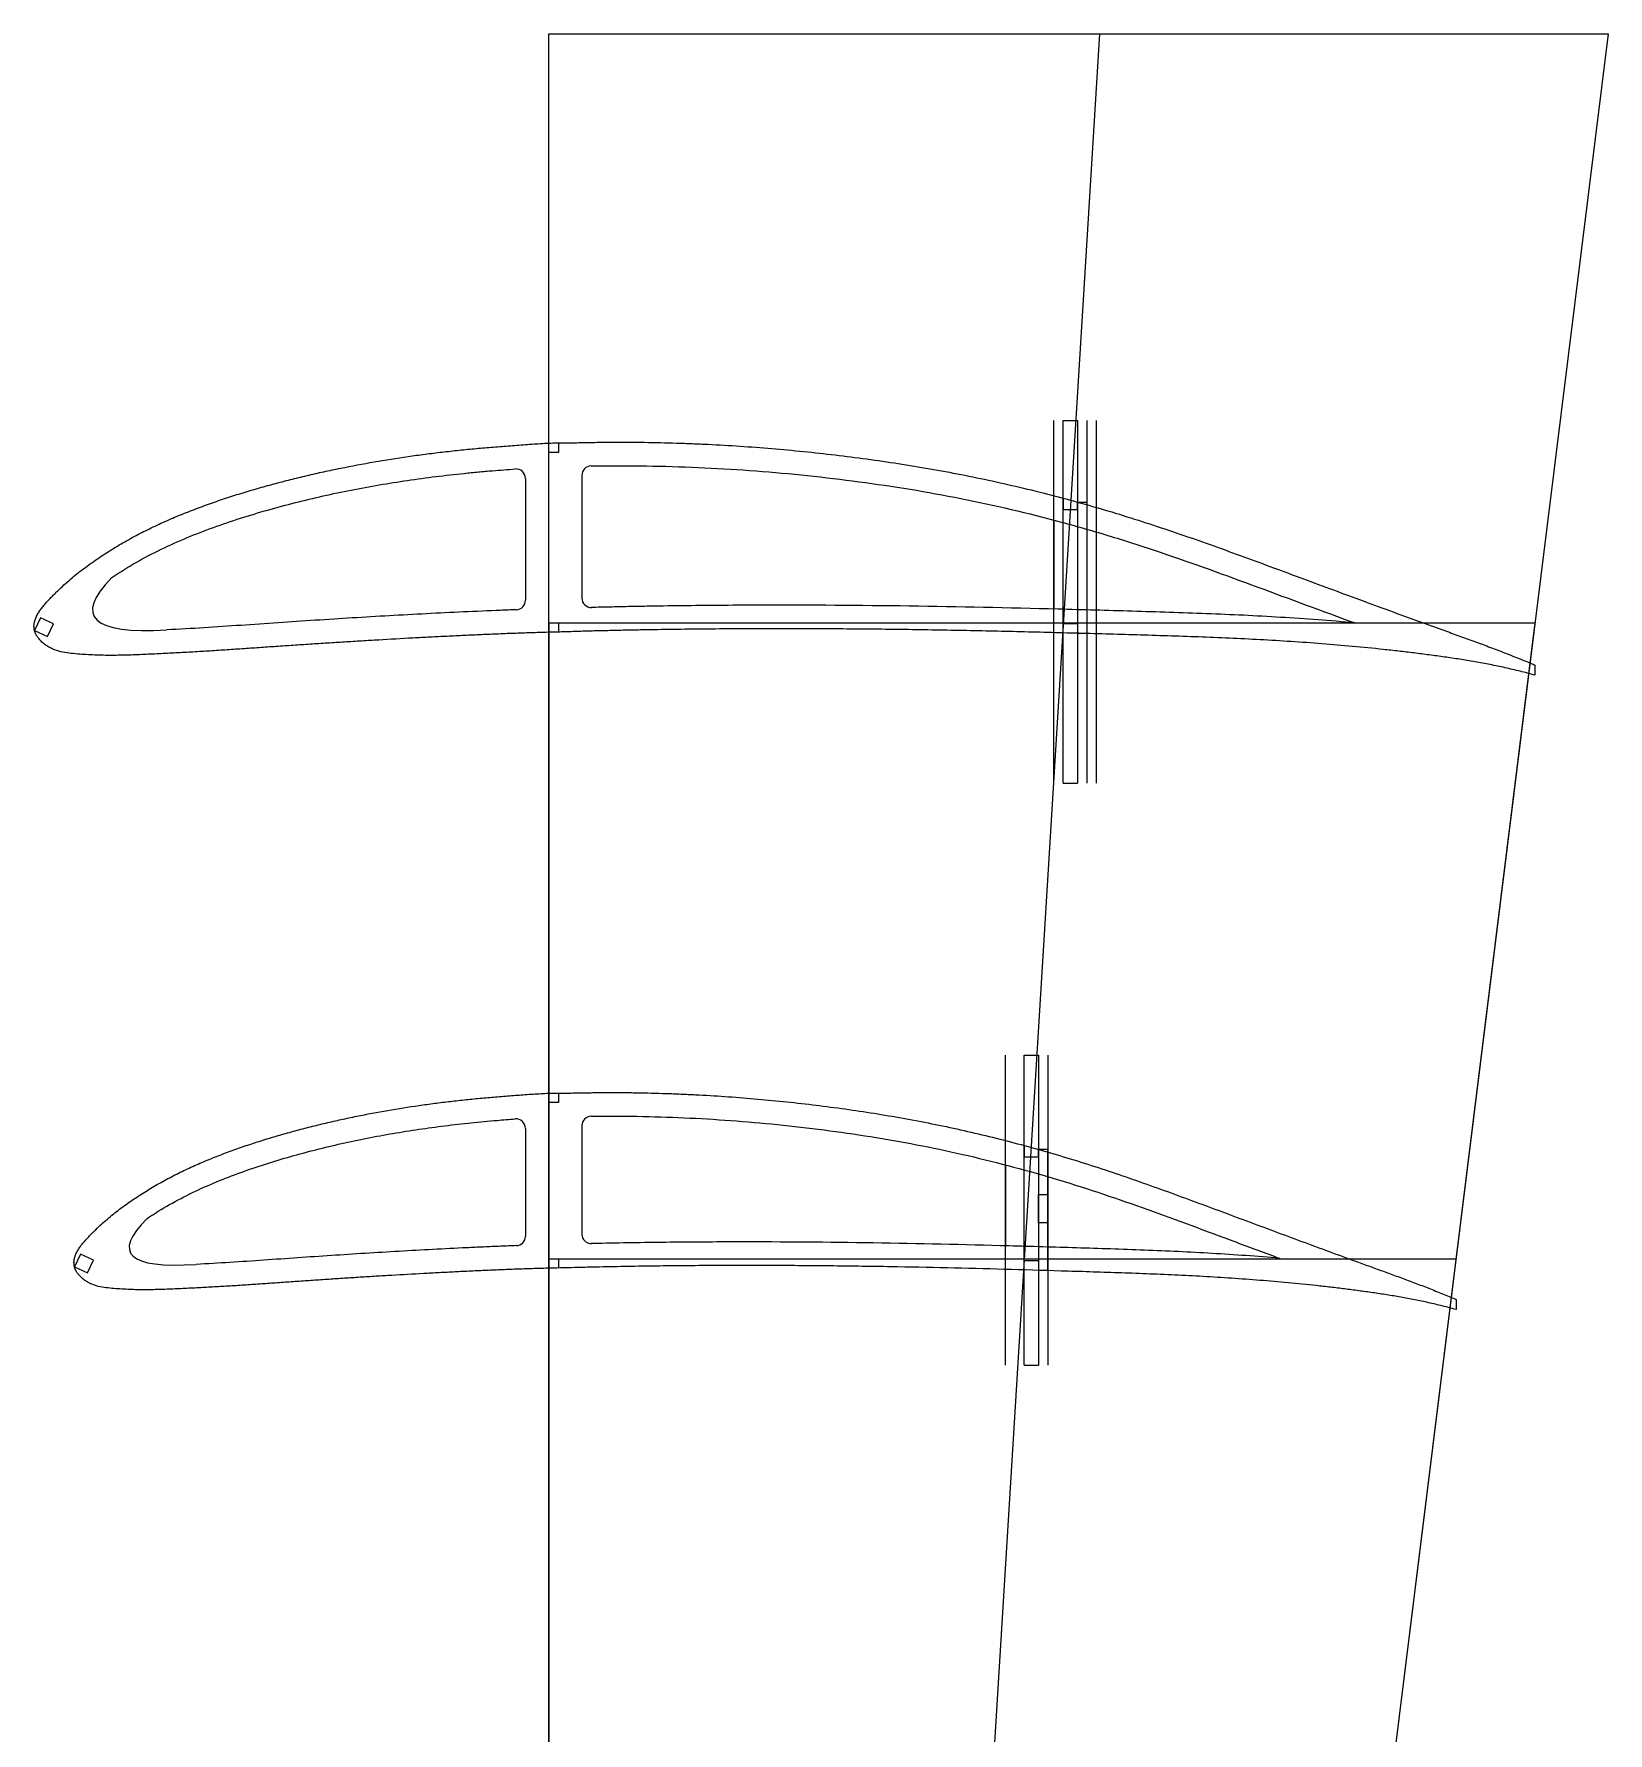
# Model space of a CAD drawing. Header units: millimetres. Extents: x -6564 to 404, y -3346 to 414.
# Drawn here: x -3158.4 to -2824.3, y -2984.9 to -2624.2 of the extents above; entities that cross this region are included whole.
import ezdxf

# ---------------------------------------------------------------- set-up
doc = ezdxf.new("R2010")
doc.units = ezdxf.units.MM
for name, color, linetype in [('10', 7, 'Continuous'), ('11', 80, 'Continuous'), ('7', 1, 'Continuous')]:
    doc.layers.add(name, color=color, linetype=linetype)
doc.layers.add('剖面线层', color=2, linetype='Continuous', lineweight=25)
doc.layers.add('细线层', color=4, linetype='Continuous', lineweight=25)

msp = doc.modelspace()

# ---------------------------------------------------------------- linework, layer by layer
for p, q in [((-3049.1355, -2713.0481), (-3049.1355, -2711.0597)), ((-3047.1355, -2711.0481), (-3047.1355, -2713.0481)), ((-3047.1355, -2713.0481), (-3049.1355, -2713.0481)), ((-3054.1355, -2718.56), (-3054.1355, -2744.4528)), ((-3042.1355, -2717.9316), (-3042.1355, -2743.9741)), ((-2939.9571, -2722.7776), (-2939.9571, -2725.1776)), ((-2939.9571, -2725.1776), (-2936.9571, -2725.1776)), ((-2936.9571, -2725.1776), (-2936.9571, -2723.595)), ((-2941.9571, -2727.4196), (-2941.9571, -2746.3118)), ((-2936.9571, -2728.7872), (-2936.9571, -2746.4453)), ((-2932.9571, -2729.9417), (-2932.9571, -2746.5556)), ((-3049.1355, -2751.2342), (-3049.1355, -2749.2342)), ((-3049.1355, -2749.2342), (-3047.1355, -2749.2342)), ((-3047.1355, -2749.2342), (-3047.1355, -2751.1845)), ((-2939.9571, -2751.3673), (-2939.9571, -2749.3673)), ((-2939.9571, -2749.3673), (-2936.9571, -2749.3673)), ((-2936.9571, -2749.3673), (-2936.9571, -2751.4484)), ((-3049.1355, -2851.0687), (-3049.1355, -2849.0824)), ((-3047.1355, -2849.0687), (-3047.1355, -2851.0687)), ((-3047.1355, -2851.0687), (-3049.1355, -2851.0687)), ((-3042.1355, -2855.9631), (-3042.1355, -2879.0091)), ((-3054.1355, -2856.5339), (-3054.1355, -2879.4328)), ((-2948.2377, -2860.1795), (-2948.2377, -2862.5795)), ((-2948.2377, -2862.5795), (-2945.2377, -2862.5795)), ((-2945.2377, -2862.5795), (-2945.2377, -2861.0091)), ((-2945.2377, -2862.5795), (-2945.2377, -2870.5795)), ((-2952.2377, -2864.289), (-2952.2377, -2881.4714)), ((-2945.2377, -2866.2077), (-2945.2377, -2881.6713)), ((-2945.2377, -2870.5795), (-2943.2377, -2870.5795)), ((-2943.2377, -2870.5795), (-2943.2377, -2876.5795)), ((-2943.2377, -2876.5795), (-2945.2377, -2876.5795)), ((-2945.2377, -2876.5795), (-2945.2377, -2884.5872)), ((-3049.1355, -2886.2342), (-3049.1355, -2884.2342)), ((-3049.1355, -2884.2342), (-3047.1355, -2884.2342)), ((-3047.1355, -2884.2342), (-3047.1355, -2886.1883)), ((-2948.2377, -2886.5872), (-2948.2377, -2884.5872)), ((-2948.2377, -2884.5872), (-2945.2377, -2884.5872)), ((-2945.2377, -2884.5872), (-2945.2377, -2886.6746))]:
    msp.add_line(p, q)
at = {"color": 7, "linetype": 'Continuous', "lineweight": 25}
for p, q in [((-3141.937, -2739.6266), (-3141.9368, -2739.6268)), ((-3157.042, -2748.1436), (-3158.3098, -2750.8625)), ((-3154.3231, -2749.4114), (-3157.042, -2748.1436)), ((-3158.3098, -2750.8625), (-3155.5909, -2752.1303)), ((-3155.5909, -2752.1303), (-3154.3231, -2749.4114)), ((-3130.2359, -2750.7203), (-3130.2377, -2750.7204)), ((-2839.8623, -2758.194), (-2839.8616, -2760.3557)), ((-3134.4106, -2875.6678), (-3134.4104, -2875.668)), ((-3148.5588, -2883.2437), (-3149.8266, -2885.9626)), ((-3145.8398, -2884.5116), (-3148.5588, -2883.2437)), ((-3147.1077, -2887.2305), (-3145.8398, -2884.5116)), ((-3149.8266, -2885.9626), (-3147.1077, -2887.2305)), ((-3124.0149, -2885.4093), (-3124.0181, -2885.4095)), ((-2856.6078, -2892.8351), (-2856.6064, -2895.008))]:
    msp.add_line(p, q, dxfattribs=at)
for centre, start, end in [((-3056.1355, -2718.56), 0, 94.302179), ((-3040.1355, -2717.9316), 91.004085, 180), ((-3056.1355, -2744.4528), 272.101356, 0), ((-3040.1355, -2743.9741), 180, 271.568947), ((-3056.1355, -2856.5339), 0, 94.285698), ((-3040.1355, -2855.9631), 90.79571, 180), ((-3056.1355, -2879.4328), 272.065823, 0), ((-3040.1355, -2879.0091), 180, 271.335393)]:
    msp.add_arc(centre, 2, start, end)
for points, knots in [([(-2839.8616, -2760.3557), (-2840.9011, -2760.0378), (-2843.0097, -2759.5025), (-2846.1832, -2758.7438), (-2849.3803, -2758.0812), (-2852.5917, -2757.4883), (-2855.8157, -2756.9598), (-2859.0484, -2756.4809), (-2862.2876, -2756.039), (-2865.5315, -2755.6259), (-2868.7799, -2755.2398), (-2873.1161, -2754.7578), (-2878.5457, -2754.2199), (-2885.0733, -2753.6687), (-2891.6104, -2753.2009), (-2898.1557, -2752.8143), (-2904.7069, -2752.4945), (-2911.2626, -2752.2296), (-2917.8215, -2752.0045), (-2924.3826, -2751.803), (-2933.1326, -2751.5524), (-2944.0722, -2751.2511), (-2957.2011, -2750.9406), (-2968.1408, -2750.742), (-2976.8903, -2750.6247), (-2983.451, -2750.5575), (-2990.0098, -2750.5108), (-2996.5663, -2750.4874), (-3003.12, -2750.4857), (-3009.6706, -2750.5083), (-3016.2176, -2750.5567), (-3022.7606, -2750.6326), (-3028.2093, -2750.7194), (-3032.5658, -2750.8025), (-3035.8318, -2750.8757), (-3038.5526, -2750.9341), (-3040.7282, -2750.9942), (-3042.9033, -2751.0588), (-3045.6209, -2751.1474), (-3047.7949, -2751.2017), (-3050.0974, -2751.2573), (-3051.9205, -2751.3134), (-3054.3504, -2751.3942), (-3056.1724, -2751.4588), (-3057.9939, -2751.5289), (-3059.8149, -2751.6046), (-3061.6355, -2751.6817), (-3064.0625, -2751.786), (-3067.0951, -2751.9237), (-3070.7328, -2752.0973), (-3074.3689, -2752.2794), (-3079.215, -2752.5337), (-3084.0583, -2752.8034), (-3088.8987, -2753.09), (-3092.5277, -2753.3121), (-3096.1554, -2753.5407), (-3099.7818, -2753.7767), (-3103.4071, -2754.018), (-3107.0315, -2754.263), (-3110.6549, -2754.5127), (-3114.2776, -2754.7625), (-3117.9, -2755.0076), (-3121.5226, -2755.242), (-3125.1458, -2755.4602), (-3128.1657, -2755.6239), (-3130.5819, -2755.7456), (-3132.3941, -2755.8328), (-3134.2065, -2755.9164), (-3136.0189, -2755.9955), (-3137.8318, -2756.063), (-3139.6451, -2756.1138), (-3141.4589, -2756.14), (-3143.2728, -2756.1365), (-3145.0862, -2756.0957), (-3146.8985, -2756.0189), (-3148.7082, -2755.8951), (-3150.5139, -2755.727), (-3152.3137, -2755.493), (-3153.7783, -2755.0984), (-3154.8844, -2754.6051), (-3155.5386, -2754.2256), (-3156.0359, -2753.8818), (-3156.5153, -2753.5134), (-3156.9626, -2753.1057), (-3157.3168, -2752.7126), (-3157.5104, -2752.481), (-3157.6475, -2752.3007), (-3157.7744, -2752.113), (-3157.8874, -2751.9165), (-3157.99, -2751.7146), (-3158.098, -2751.5159), (-3158.1991, -2751.3138), (-3158.2729, -2751.0998), (-3158.3315, -2750.8815), (-3158.3756, -2750.6593), (-3158.4083, -2750.4352), (-3158.435, -2750.1341), (-3158.4387, -2749.7556), (-3158.3934, -2749.3798), (-3158.3365, -2749.0833), (-3158.2819, -2748.8634), (-3158.2169, -2748.6463), (-3158.1186, -2748.3606), (-3157.975, -2748.0111), (-3157.7748, -2747.6043), (-3157.4788, -2747.0771), (-3157.061, -2746.4467), (-3156.5108, -2745.7259), (-3155.924, -2745.0341), (-3155.3126, -2744.3645), (-3154.6833, -2743.7117), (-3154.0435, -2743.0691), (-3153.1821, -2742.2208), (-3152.0805, -2741.186), (-3150.7208, -2739.9856), (-3149.321, -2738.8321), (-3147.8881, -2737.7202), (-3145.9381, -2736.2898), (-3143.4361, -2734.5923), (-3140.3498, -2732.6847), (-3137.1894, -2730.9019), (-3133.9602, -2729.2466), (-3130.671, -2727.7134), (-3127.3308, -2726.2938), (-3123.9518, -2724.9689), (-3120.5407, -2723.7274), (-3117.1012, -2722.5659), (-3113.6378, -2721.4755), (-3110.1528, -2720.4546), (-3106.6502, -2719.4936), (-3103.1316, -2718.5899), (-3099.5983, -2717.7426), (-3096.0513, -2716.951), (-3091.3052, -2715.969), (-3085.344, -2714.8733), (-3079.3507, -2713.9503), (-3074.5407, -2713.3062), (-3070.9261, -2712.8707), (-3067.3051, -2712.4817), (-3063.6791, -2712.1297), (-3060.0467, -2711.837), (-3056.4118, -2711.5605), (-3052.7753, -2711.2885), (-3050.349, -2711.1293), (-3049.1355, -2711.0597)], [0, 0, 0, 0, 0.00737426, 0.01474851, 0.02212277, 0.02949703, 0.03687129, 0.04424554, 0.0516198, 0.05899406, 0.06636831, 0.07374257, 0.08849108, 0.1032396, 0.11798811, 0.13273663, 0.14748514, 0.16223365, 0.17698217, 0.19173068, 0.2064792, 0.23597622, 0.26547325, 0.29497028, 0.3097188, 0.32446731, 0.33921582, 0.35396434, 0.36871285, 0.38346137, 0.39820988, 0.41295839, 0.42770691, 0.43508116, 0.44245542, 0.44982968, 0.45351681, 0.45720394, 0.46457819, 0.47195245, 0.47195245, 0.48020319, 0.48432856, 0.48845394, 0.49257931, 0.49670468, 0.50083005, 0.50495542, 0.51320616, 0.52145691, 0.52970765, 0.53795839, 0.55445988, 0.56271062, 0.57096137, 0.57921211, 0.58746285, 0.59571359, 0.60396434, 0.61221508, 0.62046582, 0.62871657, 0.63696731, 0.64521805, 0.6534688, 0.65759417, 0.66171954, 0.66584491, 0.66997028, 0.67409565, 0.67822102, 0.6823464, 0.68647177, 0.69059714, 0.69472251, 0.69884788, 0.70297325, 0.70709862, 0.711224, 0.71328668, 0.71534937, 0.71638071, 0.71741205, 0.71947474, 0.72050608, 0.72102175, 0.72153742, 0.7220531, 0.72256877, 0.72308444, 0.72360011, 0.72411578, 0.72463145, 0.72514712, 0.7256628, 0.72617847, 0.72669414, 0.72772548, 0.72875682, 0.7292725, 0.72978817, 0.73030384, 0.73081951, 0.73185085, 0.7328822, 0.73391354, 0.73597622, 0.73803891, 0.7401016, 0.74216428, 0.74422697, 0.74628965, 0.74835234, 0.75247771, 0.75660308, 0.76072845, 0.76485383, 0.7689792, 0.77722994, 0.78548068, 0.79373143, 0.80198217, 0.81023291, 0.81848365, 0.8267344, 0.83498514, 0.84323588, 0.85148663, 0.85973737, 0.86798811, 0.87623886, 0.8844896, 0.89274034, 0.90099108, 0.91749257, 0.93399406, 0.9422448, 0.95049554, 0.95874629, 0.96699703, 0.97524777, 0.98349851, 0.99174926, 1, 1, 1, 1]), ([(-3049.1355, -2711.0597), (-3048.0083, -2711.0582), (-3045.7541, -2711.0366), (-3042.3733, -2710.9729), (-3038.9925, -2710.9059), (-3035.6112, -2710.876), (-3032.2297, -2710.8737), (-3027.7213, -2710.915), (-3023.2138, -2711.0174), (-3018.708, -2711.1791), (-3014.2039, -2711.38), (-3008.5775, -2711.7076), (-3001.8334, -2712.2143), (-2995.0993, -2712.8384), (-2988.3761, -2713.573), (-2981.6671, -2714.425), (-2974.9739, -2715.3959), (-2966.0759, -2716.86), (-2955.0121, -2719.0257), (-2941.8568, -2722.182), (-2931.0083, -2725.2491), (-2922.4082, -2727.9605), (-2913.855, -2730.8171), (-2905.3631, -2733.8503), (-2896.8992, -2736.9603), (-2890.5577, -2739.3099), (-2884.2163, -2741.6597), (-2877.8744, -2744.0085), (-2871.5282, -2746.3453), (-2866.2346, -2748.2789), (-2861.9959, -2749.815), (-2858.8136, -2750.9582), (-2855.6326, -2752.105), (-2852.4544, -2753.2597), (-2849.2856, -2754.4398), (-2846.1262, -2755.6451), (-2842.9851, -2756.8971), (-2840.8965, -2757.7456), (-2839.8623, -2758.194)], [0, 0, 0, 0, 0.015625, 0.03125, 0.046875, 0.0625, 0.078125, 0.09375, 0.125, 0.140625, 0.15625, 0.1875, 0.21875, 0.25, 0.28125, 0.3125, 0.34375, 0.375, 0.4375, 0.5, 0.5625, 0.59375, 0.625, 0.6875, 0.71875, 0.75, 0.78125, 0.8125, 0.84375, 0.875, 0.890625, 0.90625, 0.921875, 0.9375, 0.953125, 0.96875, 0.984375, 1, 1, 1, 1]), ([(-3141.9368, -2739.6268), (-3140.2465, -2738.4853), (-3138.5234, -2737.4191), (-3135.0214, -2735.4146), (-3133.2413, -2734.4789), (-3129.6282, -2732.7286), (-3127.7951, -2731.9143), (-3124.0876, -2730.3802), (-3122.214, -2729.6585), (-3116.545, -2727.604), (-3112.6997, -2726.3855), (-3104.91, -2724.1752), (-3100.9899, -2723.1848), (-3093.1065, -2721.4134), (-3089.1426, -2720.6331), (-3081.174, -2719.2654), (-3077.1665, -2718.6782), (-3071.1463, -2717.9296), (-3069.1374, -2717.7034), (-3066.1213, -2717.3922), (-3065.1155, -2717.2926), (-3063.1028, -2717.106), (-3062.0957, -2717.02), (-3059.4879, -2716.8086), (-3057.8868, -2716.6861), (-3056.2855, -2716.5657)], [0, 0, 0, 0, 0.0625, 0.0625, 0.125, 0.125, 0.1875, 0.1875, 0.25, 0.25, 0.375, 0.375, 0.5, 0.5, 0.625, 0.625, 0.75, 0.75, 0.8125, 0.8125, 0.84375, 0.84375, 0.875, 0.875, 0.924640544, 0.924640544, 0.924640544, 0.924640544]), ([(-3040.1706, -2715.9319), (-3039.4526, -2715.9193), (-3038.7348, -2715.9082), (-3034.3602, -2715.8581), (-3030.7057, -2715.8711), (-3019.7492, -2716.0761), (-3012.454, -2716.4272), (-3001.5244, -2717.2609), (-2997.8834, -2717.5912), (-2990.6057, -2718.3508), (-2986.9661, -2718.7817), (-2976.082, -2720.2326), (-2968.87, -2721.4102), (-2954.5493, -2724.2597), (-2947.4408, -2725.9325), (-2936.8523, -2728.7959), (-2933.3339, -2729.8097), (-2926.3272, -2731.9541), (-2922.8437, -2733.0824), (-2912.4377, -2736.5921), (-2905.5596, -2739.0986), (-2891.8229, -2744.1669), (-2884.9623, -2746.723), (-2878.0935, -2749.2559)], [0.050233065, 0.050233065, 0.050233065, 0.050233065, 0.0625, 0.0625, 0.125, 0.125, 0.25, 0.25, 0.3125, 0.3125, 0.375, 0.375, 0.5, 0.5, 0.625, 0.625, 0.6875, 0.6875, 0.75, 0.75, 0.875, 0.875, 1, 1, 1, 1]), ([(-3056.0622, -2746.4514), (-3057.169, -2746.492), (-3058.2757, -2746.5352), (-3062.0088, -2746.6902), (-3064.6352, -2746.804), (-3072.5128, -2747.1706), (-3077.7632, -2747.4418), (-3088.2611, -2748.0341), (-3093.5087, -2748.3563), (-3101.3785, -2748.8695), (-3104.0015, -2749.0449), (-3109.2472, -2749.4016), (-3111.8698, -2749.5843), (-3117.1154, -2749.9429), (-3119.7385, -2750.1185), (-3124.9859, -2750.4427), (-3127.6105, -2750.5891), (-3130.2359, -2750.7203)], [0.705584984, 0.705584984, 0.705584984, 0.705584984, 0.71875, 0.71875, 0.75, 0.75, 0.8125, 0.8125, 0.875, 0.875, 0.90625, 0.90625, 0.9375, 0.9375, 0.96875, 0.96875, 1, 1, 1, 1]), ([(-2878.0935, -2749.2559), (-2883.3344, -2748.775), (-2888.5791, -2748.3829), (-2899.0748, -2747.746), (-2904.3258, -2747.4998), (-2914.8315, -2747.092), (-2920.0861, -2746.9281), (-2930.5961, -2746.6197), (-2935.8514, -2746.4728), (-2951.6183, -2746.0568), (-2962.1329, -2745.8266), (-2983.1613, -2745.5357), (-2993.6754, -2745.4676), (-3009.446, -2745.5022), (-3014.7028, -2745.5374), (-3022.5879, -2745.631), (-3025.2163, -2745.6691), (-3029.1588, -2745.7362), (-3030.473, -2745.7601), (-3033.1013, -2745.8124), (-3034.4154, -2745.8416), (-3037.0437, -2745.8994), (-3038.3579, -2745.9273), (-3039.8082, -2745.9659), (-3039.9445, -2745.9696), (-3040.0808, -2745.9733)], [0, 0, 0, 0, 0.0625, 0.0625, 0.125, 0.125, 0.1875, 0.1875, 0.25, 0.25, 0.375, 0.375, 0.5, 0.5, 0.5625, 0.5625, 0.59375, 0.59375, 0.609375, 0.609375, 0.625, 0.625, 0.640625, 0.640625, 0.642245062, 0.642245062, 0.642245062, 0.642245062]), ([(-2856.6064, -2895.008), (-2857.5656, -2894.7188), (-2859.5083, -2894.2236), (-2862.4329, -2893.5256), (-2865.378, -2892.9124), (-2868.3356, -2892.3622), (-2871.3043, -2891.8697), (-2874.2805, -2891.4221), (-2877.2623, -2891.0084), (-2880.2484, -2890.6216), (-2883.2382, -2890.26), (-2887.229, -2889.8087), (-2892.2254, -2889.3045), (-2898.2313, -2888.7872), (-2904.2451, -2888.3466), (-2910.2655, -2887.9802), (-2916.2907, -2887.6749), (-2922.3194, -2887.4195), (-2928.3505, -2887.2005), (-2934.3832, -2887.0033), (-2942.4282, -2886.7563), (-2952.4857, -2886.4595), (-2964.5561, -2886.1502), (-2974.6147, -2885.9476), (-2982.6605, -2885.8235), (-2988.6941, -2885.7494), (-2994.7267, -2885.6941), (-3000.758, -2885.6605), (-3006.7878, -2885.6466), (-3012.8158, -2885.6551), (-3018.8416, -2885.687), (-3024.8651, -2885.7448), (-3029.8824, -2885.8142), (-3033.8948, -2885.8824), (-3036.9032, -2885.9429), (-3039.4096, -2885.9931), (-3041.4142, -2886.0434), (-3043.4184, -2886.0942), (-3045.9229, -2886.162), (-3047.9265, -2886.2063), (-3050.0487, -2886.2552), (-3051.7292, -2886.2998), (-3053.9692, -2886.3651), (-3055.6489, -2886.4196), (-3057.3282, -2886.4832), (-3059.007, -2886.5556), (-3060.6855, -2886.6285), (-3062.9233, -2886.7254), (-3065.7197, -2886.8554), (-3069.0744, -2887.0182), (-3072.4281, -2887.1885), (-3076.8983, -2887.4269), (-3081.3665, -2887.6794), (-3085.8327, -2887.9478), (-3089.1814, -2888.1555), (-3092.5292, -2888.3694), (-3095.8762, -2888.5899), (-3099.2223, -2888.8155), (-3102.5678, -2889.0449), (-3105.9126, -2889.2782), (-3109.257, -2889.5117), (-3112.6014, -2889.7411), (-3115.9462, -2889.9605), (-3119.2915, -2890.1649), (-3122.0802, -2890.3182), (-3124.3113, -2890.4325), (-3125.9849, -2890.5146), (-3127.6585, -2890.5934), (-3129.3323, -2890.6676), (-3131.0065, -2890.7312), (-3132.6811, -2890.7796), (-3134.3563, -2890.8039), (-3136.0316, -2890.8016), (-3137.7065, -2890.7637), (-3139.3803, -2890.6935), (-3141.0517, -2890.5781), (-3142.7196, -2890.4238), (-3144.3812, -2890.2015), (-3145.7312, -2889.826), (-3146.7474, -2889.3594), (-3147.3486, -2889.0038), (-3147.8038, -2888.6807), (-3148.2431, -2888.3361), (-3148.651, -2887.954), (-3148.9723, -2887.5862), (-3149.1467, -2887.3689), (-3149.2698, -2887.1998), (-3149.3832, -2887.0243), (-3149.4843, -2886.8411), (-3149.5753, -2886.6529), (-3149.669, -2886.4667), (-3149.7546, -2886.2771), (-3149.8147, -2886.0776), (-3149.862, -2885.8748), (-3149.8974, -2885.6689), (-3149.9232, -2885.4616), (-3149.9443, -2885.1833), (-3149.9486, -2884.8338), (-3149.9082, -2884.4865), (-3149.8624, -2884.2118), (-3149.8159, -2884.0079), (-3149.7588, -2883.8066), (-3149.6724, -2883.5415), (-3149.5446, -2883.2168), (-3149.3631, -2882.8395), (-3149.0948, -2882.3497), (-3148.7127, -2881.7651), (-3148.2082, -2881.0965), (-3147.6689, -2880.4553), (-3147.1061, -2879.835), (-3146.5258, -2879.2311), (-3145.9361, -2878.6364), (-3145.1415, -2877.8518), (-3144.1254, -2876.8945), (-3142.8714, -2875.7836), (-3141.5799, -2874.7166), (-3140.2578, -2873.6877), (-3138.4585, -2872.3643), (-3136.1489, -2870.7944), (-3133.3004, -2869.0292), (-3130.3826, -2867.3809), (-3127.4016, -2865.8494), (-3124.3648, -2864.4318), (-3121.281, -2863.1191), (-3118.1617, -2861.893), (-3115.0122, -2860.7456), (-3111.8371, -2859.671), (-3108.6398, -2858.6629), (-3105.4228, -2857.7186), (-3102.1897, -2856.8299), (-3098.942, -2855.9941), (-3095.681, -2855.2104), (-3092.4076, -2854.4784), (-3088.0277, -2853.5702), (-3082.5272, -2852.5572), (-3076.9981, -2851.7032), (-3072.5613, -2851.1074), (-3069.2275, -2850.7047), (-3065.8881, -2850.3444), (-3062.5445, -2850.0193), (-3059.1954, -2849.7469), (-3055.8445, -2849.4903), (-3052.4914, -2849.2513), (-3050.2541, -2849.1288), (-3049.1355, -2849.0824)], [0, 0, 0, 0, 0.00737426, 0.01474851, 0.02212277, 0.02949703, 0.03687129, 0.04424554, 0.0516198, 0.05899406, 0.06636831, 0.07374257, 0.08849108, 0.1032396, 0.11798811, 0.13273663, 0.14748514, 0.16223365, 0.17698217, 0.19173068, 0.2064792, 0.23597622, 0.26547325, 0.29497028, 0.3097188, 0.32446731, 0.33921582, 0.35396434, 0.36871285, 0.38346137, 0.39820988, 0.41295839, 0.42770691, 0.43508116, 0.44245542, 0.44982968, 0.45351681, 0.45720394, 0.46457819, 0.47195245, 0.47195245, 0.48020319, 0.48432856, 0.48845394, 0.49257931, 0.49670468, 0.50083005, 0.50495542, 0.51320616, 0.52145691, 0.52970765, 0.53795839, 0.55445988, 0.56271062, 0.57096137, 0.57921211, 0.58746285, 0.59571359, 0.60396434, 0.61221508, 0.62046582, 0.62871657, 0.63696731, 0.64521805, 0.6534688, 0.65759417, 0.66171954, 0.66584491, 0.66997028, 0.67409565, 0.67822102, 0.6823464, 0.68647177, 0.69059714, 0.69472251, 0.69884788, 0.70297325, 0.70709862, 0.711224, 0.71328668, 0.71534937, 0.71638071, 0.71741205, 0.71947474, 0.72050608, 0.72102175, 0.72153742, 0.7220531, 0.72256877, 0.72308444, 0.72360011, 0.72411578, 0.72463145, 0.72514712, 0.7256628, 0.72617847, 0.72669414, 0.72772548, 0.72875682, 0.7292725, 0.72978817, 0.73030384, 0.73081951, 0.73185085, 0.7328822, 0.73391354, 0.73597622, 0.73803891, 0.7401016, 0.74216428, 0.74422697, 0.74628965, 0.74835234, 0.75247771, 0.75660308, 0.76072845, 0.76485383, 0.7689792, 0.77722994, 0.78548068, 0.79373143, 0.80198217, 0.81023291, 0.81848365, 0.8267344, 0.83498514, 0.84323588, 0.85148663, 0.85973737, 0.86798811, 0.87623886, 0.8844896, 0.89274034, 0.90099108, 0.91749257, 0.93399406, 0.9422448, 0.95049554, 0.95874629, 0.96699703, 0.97524777, 0.98349851, 0.99174926, 1, 1, 1, 1]), ([(-3049.1355, -2849.0824), (-3048.098, -2849.0787), (-3046.0233, -2849.06), (-3042.9115, -2849.0089), (-3039.7998, -2848.9518), (-3036.6876, -2848.9318), (-3033.5754, -2848.9352), (-3029.426, -2848.9828), (-3025.2776, -2849.0849), (-3021.1309, -2849.2428), (-3016.9858, -2849.4361), (-3011.808, -2849.7482), (-3005.6018, -2850.2271), (-2999.405, -2850.8139), (-2993.2185, -2851.5028), (-2987.0452, -2852.2993), (-2980.8866, -2853.2047), (-2972.6999, -2854.569), (-2962.5209, -2856.5821), (-2950.4186, -2859.5107), (-2940.4394, -2862.353), (-2932.5287, -2864.8636), (-2924.6617, -2867.5084), (-2916.8515, -2870.3156), (-2909.0671, -2873.1931), (-2903.2347, -2875.3671), (-2897.4024, -2877.5413), (-2891.5697, -2879.7143), (-2885.7331, -2881.877), (-2880.8647, -2883.6668), (-2876.9666, -2885.0892), (-2874.0403, -2886.1486), (-2871.1148, -2887.2103), (-2868.1919, -2888.2791), (-2865.2773, -2889.3704), (-2862.3713, -2890.4846), (-2859.481, -2891.6391), (-2857.56, -2892.4232), (-2856.6078, -2892.8351)], [0, 0, 0, 0, 0.015625, 0.03125, 0.046875, 0.0625, 0.078125, 0.09375, 0.125, 0.140625, 0.15625, 0.1875, 0.21875, 0.25, 0.28125, 0.3125, 0.34375, 0.375, 0.4375, 0.5, 0.5625, 0.59375, 0.625, 0.6875, 0.71875, 0.75, 0.78125, 0.8125, 0.84375, 0.875, 0.890625, 0.90625, 0.921875, 0.9375, 0.953125, 0.96875, 0.984375, 1, 1, 1, 1]), ([(-3134.4104, -2875.668), (-3132.8572, -2874.6222), (-3131.2741, -2873.6444), (-3128.0558, -2871.8077), (-3126.42, -2870.9502), (-3123.0996, -2869.3463), (-3121.4148, -2868.6004), (-3118.008, -2867.1935), (-3116.2867, -2866.531), (-3111.0774, -2864.6466), (-3107.5433, -2863.5274), (-3100.3879, -2861.4977), (-3096.7879, -2860.588), (-3089.547, -2858.9604), (-3085.9061, -2858.2432), (-3078.5866, -2856.9854), (-3074.9056, -2856.4446), (-3069.3765, -2855.7556), (-3067.5315, -2855.5471), (-3064.7615, -2855.2602), (-3063.8378, -2855.1686), (-3061.9893, -2854.9966), (-3061.0645, -2854.917), (-3058.8549, -2854.7363), (-3057.5702, -2854.6358), (-3056.285, -2854.5395)], [0, 0, 0, 0, 0.0625, 0.0625, 0.125, 0.125, 0.1875, 0.1875, 0.25, 0.25, 0.375, 0.375, 0.5, 0.5, 0.625, 0.625, 0.75, 0.75, 0.8125, 0.8125, 0.84375, 0.84375, 0.875, 0.875, 0.918381079, 0.918381079, 0.918381079, 0.918381079]), ([(-3040.1633, -2853.9633), (-3039.7998, -2853.9582), (-3039.4364, -2853.9538), (-3035.7568, -2853.9174), (-3032.4433, -2853.9342), (-3022.5103, -2854.1317), (-3015.8981, -2854.4552), (-3005.9941, -2855.2145), (-3002.6951, -2855.5143), (-2996.1018, -2856.2029), (-2992.8075, -2856.592), (-2986.2237, -2857.4659), (-2982.9361, -2857.9497), (-2976.3886, -2859.0194), (-2973.1265, -2859.6057), (-2963.3765, -2861.5271), (-2956.9262, -2863.0289), (-2947.3219, -2865.5991), (-2944.1323, -2866.5084), (-2937.7768, -2868.4321), (-2934.6113, -2869.4477), (-2925.1642, -2872.6115), (-2918.9235, -2874.8803), (-2909.5816, -2878.3368), (-2906.4708, -2879.4979), (-2900.2484, -2881.8174), (-2897.1374, -2882.9778), (-2894.0252, -2884.1349)], [0.055650718, 0.055650718, 0.055650718, 0.055650718, 0.0625, 0.0625, 0.125, 0.125, 0.25, 0.25, 0.3125, 0.3125, 0.375, 0.375, 0.4375, 0.4375, 0.5, 0.5, 0.625, 0.625, 0.6875, 0.6875, 0.75, 0.75, 0.875, 0.875, 0.9375, 0.9375, 1, 1, 1, 1]), ([(-3056.0634, -2881.4315), (-3057.1782, -2881.4717), (-3058.2925, -2881.5188), (-3060.6043, -2881.6189), (-3061.8019, -2881.6702), (-3064.1967, -2881.7776), (-3065.394, -2881.8338), (-3071.3801, -2882.1206), (-3076.1677, -2882.3732), (-3085.7402, -2882.9248), (-3090.5252, -2883.2241), (-3097.7012, -2883.6993), (-3100.093, -2883.8617), (-3104.8762, -2884.1918), (-3107.2676, -2884.3603), (-3112.0508, -2884.6912), (-3114.4426, -2884.8532), (-3119.2276, -2885.1525), (-3121.6209, -2885.2875), (-3124.0149, -2885.4093)], [0.704210872, 0.704210872, 0.704210872, 0.704210872, 0.71875, 0.71875, 0.734375, 0.734375, 0.75, 0.75, 0.8125, 0.8125, 0.875, 0.875, 0.90625, 0.90625, 0.9375, 0.9375, 0.96875, 0.96875, 1, 1, 1, 1]), ([(-2894.0252, -2884.1349), (-2898.807, -2883.7133), (-2903.5921, -2883.3697), (-2913.1678, -2882.8091), (-2917.9583, -2882.5898), (-2927.5422, -2882.2185), (-2932.3355, -2882.0642), (-2941.9226, -2881.7681), (-2946.7164, -2881.625), (-2961.099, -2881.2246), (-2970.6903, -2881.0038), (-2989.8748, -2880.7151), (-2999.4669, -2880.6406), (-3013.8544, -2880.6543), (-3018.6502, -2880.6805), (-3025.8437, -2880.7573), (-3028.2416, -2880.789), (-3033.0372, -2880.8643), (-3035.4349, -2880.9106), (-3038.5848, -2880.9746), (-3039.3368, -2880.991), (-3040.0889, -2881.0085)], [0, 0, 0, 0, 0.0625, 0.0625, 0.125, 0.125, 0.1875, 0.1875, 0.25, 0.25, 0.375, 0.375, 0.5, 0.5, 0.5625, 0.5625, 0.59375, 0.59375, 0.625, 0.625, 0.634801777, 0.634801777, 0.634801777, 0.634801777])]:
    msp.add_open_spline(points, degree=3, knots=knots, dxfattribs=at)
for points in [[(-3141.937, -2739.6266), (-3149.9931, -2747.9551), (-3146.0933, -2751.653), (-3130.2377, -2750.7204)], [(-3134.4106, -2875.6678), (-3141.8767, -2883.0782), (-3138.4125, -2886.3254), (-3124.018, -2885.4095)]]:
    msp.add_open_spline(points, degree=3, dxfattribs=at)
at = {"layer": '10'}
for p in [(-3049.1355, -2749.2342), (-3049.1355, -2884.2342)]:
    msp.add_point(p, dxfattribs=at)
at = {"layer": '11'}
for p, q in [((-2936.9571, -2723.595), (-2936.9571, -2753.4105)), ((-2936.9571, -2723.595), (-2934.9571, -2723.595)), ((-2934.9571, -2723.595), (-2934.9571, -2751.5035)), ((-3049.1355, -2749.2342), (-2936.9571, -2749.2342)), ((-3049.1355, -2749.2342), (-3049.1355, -3274.2342)), ((-2934.9571, -2751.5035), (-2936.9571, -2751.5035)), ((-2945.2377, -2861.0091), (-2945.2377, -2889.4147)), ((-2943.2377, -2861.0091), (-2945.2377, -2861.0091)), ((-2943.2377, -2886.734), (-2943.2377, -2861.0091)), ((-3049.1355, -2884.2342), (-2945.2377, -2884.2342)), ((-2943.2377, -2886.734), (-2945.2377, -2886.734))]:
    msp.add_line(p, q, dxfattribs=at)
msp.add_lwpolyline([(-2945.2377, -2870.5795), (-2943.2377, -2870.5795), (-2943.2377, -2876.5795), (-2945.2377, -2876.5795)], close=True, dxfattribs=at)
at = {"layer": '7'}
for p, q in [((-2941.9571, -2783.2774), (-2941.9571, -2706.2994)), ((-2939.9571, -2783.2774), (-2939.9571, -2706.2994)), ((-2939.9571, -2706.2994), (-2936.9571, -2706.2994)), ((-2936.9571, -2706.2994), (-2936.9571, -2783.2774)), ((-2934.9571, -2706.2994), (-2934.9571, -2783.2774)), ((-2932.9571, -2706.2994), (-2932.9571, -2783.2774)), ((-2939.9571, -2783.2774), (-2936.9571, -2783.2774)), ((-2952.2377, -2906.8224), (-2952.2377, -2841.008)), ((-2948.2377, -2906.8224), (-2948.2377, -2841.008)), ((-2948.2377, -2841.008), (-2945.2377, -2841.008)), ((-2945.2377, -2841.008), (-2945.2377, -2906.8224)), ((-2943.2377, -2841.008), (-2943.2377, -2906.8224)), ((-2948.2377, -2906.8224), (-2945.2377, -2906.8224))]:
    msp.add_line(p, q, dxfattribs=at)
at = {"layer": '剖面线层'}
for p, q in [((-3049.1355, -3274.2342), (-3049.1355, -2749.2342)), ((-3049.1355, -2749.2342), (-2839.8575, -2749.2342)), ((-2839.8569, -2749.2342), (-2905.022, -3274.2342)), ((-3049.1355, -2884.2342), (-2856.6141, -2884.2342))]:
    msp.add_line(p, q, dxfattribs=at)
at = {"layer": '细线层'}
for p, q in [((-3049.1355, -2624.2342), (-2824.3422, -2624.2342)), ((-3049.1355, -3343.9658), (-3049.1355, -2624.2342)), ((-2932.2898, -2624.2342), (-2976.4366, -3343.9658)), ((-2824.3422, -2624.2342), (-2913.9256, -3345.9658))]:
    msp.add_line(p, q, dxfattribs=at)

doc.saveas('drawing.dxf')
